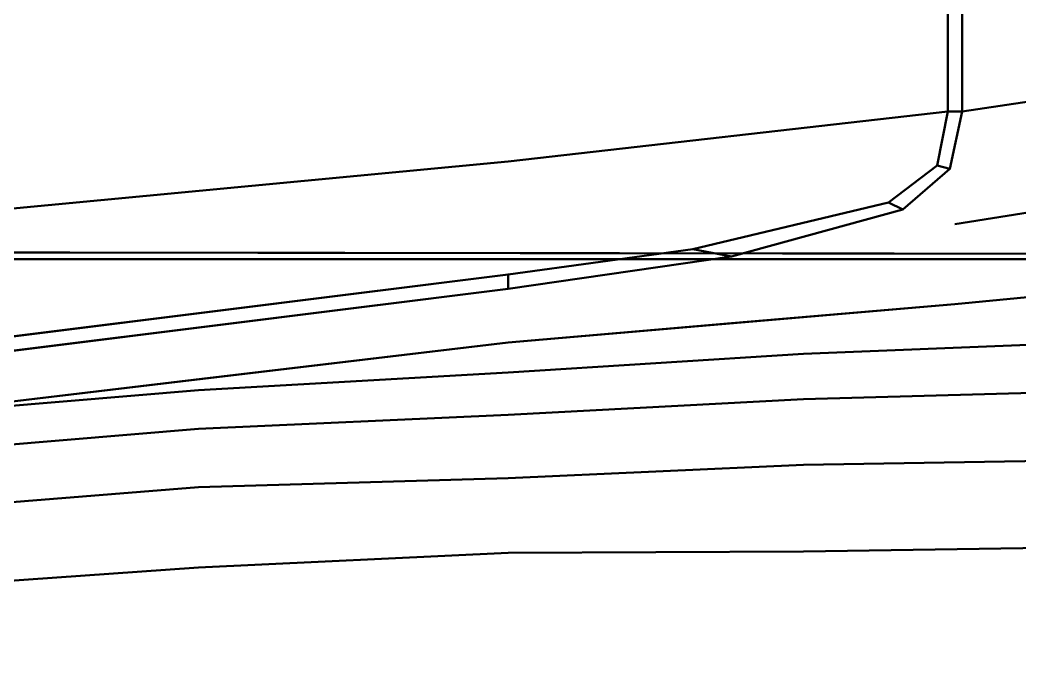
# Model space of a CAD drawing. Header units: inches. Extents: x 297.28 to 301.23, y -10.28 to -8.52.
# Drawn here: x 300.1885 to 300.6292, y -9.944 to -9.6621 of the extents above; entities that cross this region are included whole.
import ezdxf

# ---------------------------------------------------------------- set-up
doc = ezdxf.new("R2010")
doc.units = ezdxf.units.IN
doc.header["$MEASUREMENT"] = 0
doc.layers.add('Ford-chasis', color=1, linetype='CONTINUOUS', lineweight=50)
doc.layers.add('Ford-Plastic-Negro-3D', color=6, linetype='CONTINUOUS', lineweight=50)

msp = doc.modelspace()

# ---------------------------------------------------------------- linework, layer by layer
at = {"layer": 'Ford-chasis'}
msp.add_3dface([(300.08934, -9.02755, 0.2505), (300.08934, -9.76437, 0.2505), (300.93706, -9.76538, 0.2505), (300.93706, -9.02654, 0.2505)], dxfattribs=at)
at = {"layer": 'Ford-chasis', "linetype": 'ByBlock'}
for points, invisible_edges in [([(300.60375, -9.61821, 0.8093), (300.81522, -9.59597, 0.76453), (300.81522, -9.67055, 0.7389), (300.60375, -9.70239, 0.78154)], 2), ([(300.5974, -9.61821, 0.8093), (300.40366, -9.63602, 0.84173), (300.40366, -9.72446, 0.81143), (300.5974, -9.70239, 0.78154)], 2), ([(300.13379, -9.65867, 0.86808), (300.40366, -9.63602, 0.84173), (300.40366, -9.72446, 0.81143), (300.13379, -9.75002, 0.83633)], 10), ([(300.81522, -9.67055, 0.7389), (300.60375, -9.70239, 0.78154), (300.60057, -9.75202, 0.76331), (300.81522, -9.71751, 0.7215)], 10), ([(300.40366, -9.72446, 0.81143), (300.5974, -9.70239, 0.78154), (300.59272, -9.72615, 0.77472)], 8), ([(300.60057, -9.75202, 0.76331), (300.60375, -9.70239, 0.78154), (300.59837, -9.7277, 0.77276)], 9), ([(300.60057, -9.75202, 0.76331), (300.81522, -9.71751, 0.7215), (300.81522, -9.76656, 0.69764), (300.60057, -9.78721, 0.74454)], 10), ([(300.40366, -9.72446, 0.81143), (300.13379, -9.75002, 0.83633), (300.13379, -9.80792, 0.8128), (300.40366, -9.77416, 0.79001)], 10), ([(300.40366, -9.72446, 0.81143), (300.4851, -9.76303, 0.77937), (300.40366, -9.77416, 0.79001), (300.40366, -9.72446, 0.81143)], 5), ([(300.40366, -9.72446, 0.81143), (300.57128, -9.74245, 0.77093), (300.4851, -9.76303, 0.77937), (300.40366, -9.72446, 0.81143)], 5), ([(300.40366, -9.72446, 0.81143), (300.59272, -9.72615, 0.77472), (300.57128, -9.74245, 0.77093)], 9), ([(300.60057, -9.75202, 0.76331), (300.59837, -9.7277, 0.77276), (300.57763, -9.74563, 0.76949)], 9), ([(300.60057, -9.75202, 0.76331), (300.57763, -9.74563, 0.76949), (300.50212, -9.76627, 0.77666)], 9), ([(300.40366, -9.78051, 0.79001), (300.60057, -9.75202, 0.76331), (300.60057, -9.78721, 0.74454), (300.40366, -9.80411, 0.77375)], 11), ([(300.60057, -9.78721, 0.74454), (300.66719, -9.8038, 0.74899), (300.76879, -9.79545, 0.72311), (300.81522, -9.76656, 0.69764)], 5), ([(300.13379, -9.81427, 0.8128), (300.40366, -9.78051, 0.79001), (300.40366, -9.80411, 0.77375), (300.13379, -9.83631, 0.80153)], 10), ([(300.53384, -9.80922, 0.76125), (300.50212, -9.79566, 0.75915), (300.60057, -9.78721, 0.74454), (300.66719, -9.8038, 0.74899)], 5), ([(300.40366, -9.80411, 0.77375), (300.40366, -9.81739, 0.77665), (300.53384, -9.80922, 0.76125), (300.50212, -9.79566, 0.75915)], 5), ([(300.26714, -9.82511, 0.78827), (300.26872, -9.82021, 0.78764), (300.40366, -9.80411, 0.77375), (300.40366, -9.81739, 0.77665)], 5), ([(300.53384, -9.82909, 0.7727), (300.53384, -9.80922, 0.76125), (300.66719, -9.8038, 0.74899), (300.66719, -9.8254, 0.76072)], 5), ([(300.40366, -9.81739, 0.77665), (300.40366, -9.83599, 0.78522), (300.53384, -9.82909, 0.7727), (300.53384, -9.80922, 0.76125)], 5), ([(300.26714, -9.84226, 0.79507), (300.26714, -9.82511, 0.78827), (300.40366, -9.81739, 0.77665), (300.40366, -9.83599, 0.78522)], 5), ([(300.13379, -9.83631, 0.80153), (300.13379, -9.83631, 0.80153), (300.26714, -9.82511, 0.78827), (300.26872, -9.82021, 0.78764)], 4), ([(300.13379, -9.83631, 0.80153), (300.13379, -9.85326, 0.80669), (300.26714, -9.84226, 0.79507), (300.26714, -9.82511, 0.78827)], 5), ([(300.53384, -9.85803, 0.79274), (300.53384, -9.82909, 0.7727), (300.66719, -9.8254, 0.76072), (300.66719, -9.85587, 0.78535)], 5), ([(300.40366, -9.83599, 0.78522), (300.40366, -9.86394, 0.80083), (300.53384, -9.85803, 0.79274), (300.53384, -9.82909, 0.7727)], 5), ([(300.26714, -9.86793, 0.8067), (300.26714, -9.84226, 0.79507), (300.40366, -9.83599, 0.78522), (300.40366, -9.86394, 0.80083)], 5), ([(300.13379, -9.85326, 0.80669), (300.13379, -9.87856, 0.81487), (300.26714, -9.86793, 0.8067), (300.26714, -9.84226, 0.79507)], 5), ([(300.40366, -9.86394, 0.80083), (300.53384, -9.85803, 0.79274), (300.53384, -9.89621, 0.81958), (300.40366, -9.89689, 0.822)], 10), ([(300.53384, -9.85803, 0.79274), (300.53384, -9.89621, 0.81958), (300.66719, -9.89418, 0.81492), (300.66719, -9.85587, 0.78535)], 5), ([(300.26714, -9.86793, 0.8067), (300.40366, -9.86394, 0.80083), (300.40366, -9.89689, 0.822), (300.26714, -9.90324, 0.82518)], 10), ([(300.26714, -9.86793, 0.8067), (300.13379, -9.87856, 0.81487), (300.13379, -9.91284, 0.82651), (300.26714, -9.90324, 0.82518)], 10), ([(300.40366, -9.89689, 0.822), (300.26714, -9.90324, 0.82518), (300.26714, -9.95476, 0.84632), (300.40366, -9.95476, 0.84656)], 10), ([(300.53384, -9.89621, 0.81958), (300.40366, -9.89689, 0.822), (300.40366, -9.95476, 0.84656), (300.53384, -9.95476, 0.84306)], 10), ([(300.53384, -9.89621, 0.81958), (300.53384, -9.95476, 0.84306), (300.66719, -9.94971, 0.83211), (300.66719, -9.89418, 0.81492)], 5), ([(300.13379, -9.91284, 0.82651), (300.26714, -9.90324, 0.82518), (300.26714, -9.95476, 0.84632), (300.13379, -9.95793, 0.84321)], 10)]:
    msp.add_3dface(points, dxfattribs=dict(at, invisible_edges=invisible_edges))
at = {"layer": 'Ford-chasis'}
for points, invisible_edges in [([(300.09251, -9.76643, 0.3013), (300.94024, -9.76743, 0.3013), (300.93706, -9.76538, 0.2505), (300.08934, -9.76437, 0.2505)], 1), ([(300.09569, -9.76848, 0.3521), (300.94659, -9.76743, 0.37115), (300.94024, -9.76743, 0.3013), (300.09251, -9.76643, 0.3013)], 5), ([(300.93389, -9.76743, 0.4664), (300.11474, -9.77061, 0.4664), (300.09569, -9.76848, 0.3521), (300.94659, -9.76743, 0.37115)], 5), ([(300.15919, -9.76743, 0.56165), (300.88944, -9.76743, 0.56165), (300.93389, -9.76743, 0.4664), (300.11474, -9.77061, 0.4664)], 5), ([(300.21634, -9.76743, 0.6442), (300.21634, -10.18653, 0.6442), (300.15919, -10.18336, 0.56165), (300.15919, -9.76743, 0.56165)], 5), ([(300.81959, -9.76743, 0.6442), (300.21634, -9.76743, 0.6442), (300.15919, -9.76743, 0.56165), (300.88944, -9.76743, 0.56165)], 5), ([(300.30524, -10.18653, 0.7077), (300.30524, -9.76743, 0.7077), (300.21634, -9.76743, 0.6442), (300.21634, -10.18653, 0.6442)], 5), ([(300.30524, -9.76743, 0.7077), (300.72434, -9.76743, 0.7077), (300.81959, -9.76743, 0.6442), (300.21634, -9.76743, 0.6442)], 5), ([(300.61004, -9.76743, 0.74263), (300.43859, -9.76743, 0.75215), (300.30524, -9.76743, 0.7077), (300.72434, -9.76743, 0.7077)], 4), ([(300.43859, -9.76743, 0.75215), (300.43859, -10.18336, 0.75215), (300.30524, -10.18653, 0.7077), (300.30524, -9.76743, 0.7077)], 5), ([(300.61004, -10.18336, 0.75215), (300.61004, -9.76743, 0.74263), (300.43859, -9.76743, 0.75215), (300.43859, -10.18336, 0.75215)], 5), ([(300.72434, -9.76743, 0.7077), (300.72434, -10.18653, 0.7077), (300.61004, -10.18336, 0.75215), (300.61004, -9.76743, 0.74263)], 5)]:
    msp.add_3dface(points, dxfattribs=dict(at, invisible_edges=invisible_edges))
at = {"layer": 'Ford-Plastic-Negro-3D'}
for points in [[(300.60375, -9.70239, 0.78154), (300.5974, -9.70239, 0.78154), (300.5974, -9.61821, 0.8093), (300.60375, -9.61821, 0.8093)], [(300.59272, -9.72615, 0.77472), (300.59837, -9.7277, 0.77276), (300.60375, -9.70239, 0.78154), (300.5974, -9.70239, 0.78154)], [(300.57763, -9.74563, 0.76949), (300.57128, -9.74245, 0.77093), (300.59272, -9.72615, 0.77472), (300.59837, -9.7277, 0.77276)], [(300.4851, -9.76303, 0.77937), (300.50212, -9.76627, 0.77666), (300.57763, -9.74563, 0.76949), (300.57128, -9.74245, 0.77093)], [(300.40366, -9.78051, 0.79001), (300.40366, -9.77416, 0.79001), (300.4851, -9.76303, 0.77937), (300.50212, -9.76627, 0.77666)], [(300.13379, -9.80792, 0.8128), (300.13379, -9.81427, 0.8128), (300.40366, -9.78051, 0.79001), (300.40366, -9.77416, 0.79001)]]:
    msp.add_3dface(points, dxfattribs=at)

doc.saveas('drawing.dxf')
